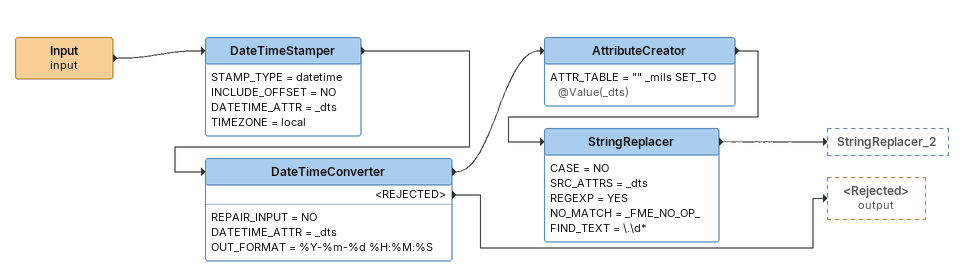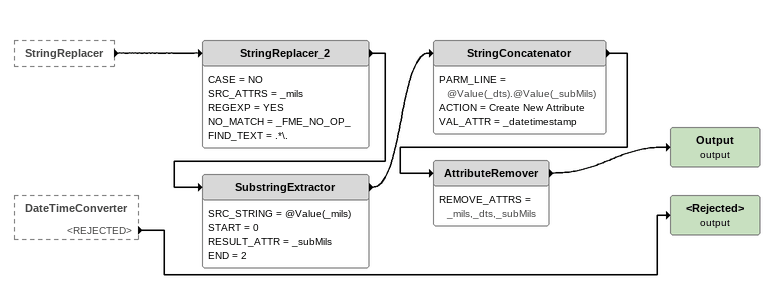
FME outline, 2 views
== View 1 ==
Input (input)
    -> DateTimeStamper
DateTimeStamper
    STAMP_TYPE = datetime
    INCLUDE_OFFSET = NO
    DATETIME_ATTR = _dts
    TIMEZONE = local
    -> DateTimeConverter
DateTimeConverter
    REPAIR_INPUT = NO
    DATETIME_ATTR = _dts
    OUT_FORMAT = %Y-%m-%d %H:%M:%S
    -> AttributeCreator
    <REJECTED> -> <Rejected> (output)
AttributeCreator
    ATTR_TABLE = "" _mils SET_TO @Value(_dts)
    -> StringReplacer
StringReplacer
    CASE = NO
    SRC_ATTRS = _dts
    REGEXP = YES
    NO_MATCH = _FME_NO_OP_
    FIND_TEXT = \.\d*
    -> StringReplacer_2

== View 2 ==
StringReplacer [outside]
    -> StringReplacer_2
DateTimeConverter [outside]
    <REJECTED> -> <Rejected> (output)
StringReplacer_2
    CASE = NO
    SRC_ATTRS = _mils
    REGEXP = YES
    NO_MATCH = _FME_NO_OP_
    FIND_TEXT = .*\.
    -> SubstringExtractor
SubstringExtractor
    SRC_STRING = @Value(_mils)
    START = 0
    RESULT_ATTR = _subMils
    END = 2
    -> StringConcatenator
StringConcatenator
    PARM_LINE = @Value(_dts).@Value(_subMils)
    ACTION = Create New Attribute
    VAL_ATTR = _datetimestamp
    -> AttributeRemover
AttributeRemover
    REMOVE_ATTRS = _mils,_dts,_subMils
    -> Output (output)
Output (output)
<Rejected> (output)
